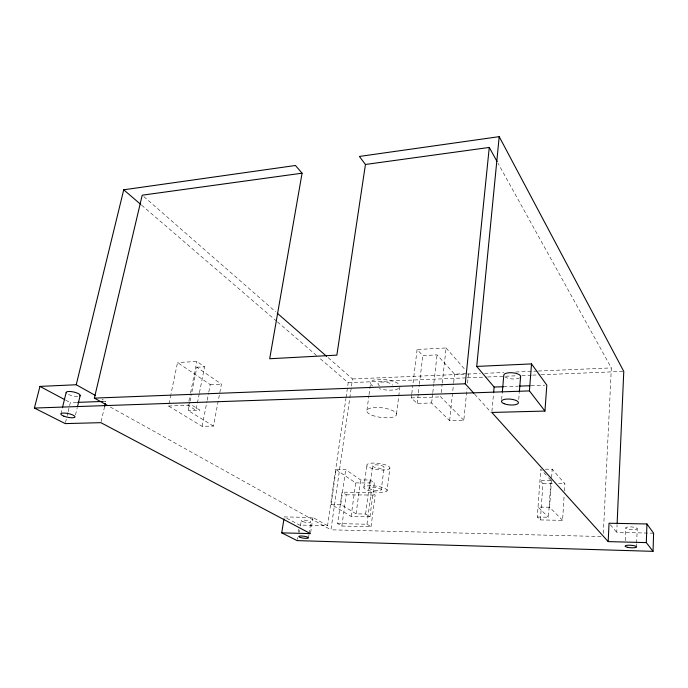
<?xml version="1.0" encoding="UTF-8"?>
<svg xmlns="http://www.w3.org/2000/svg" width="688" height="688" viewBox="0 0 688 688"><rect width="100%" height="100%" fill="white"/><g stroke="black" fill="none" stroke-linecap="round" stroke-linejoin="round"><path stroke-width="0.52" stroke-dasharray="3.44 2.58" d="M636.529 547.003L636.641 543.959M636.675 542.944L637.2 528.728A5.719 1.324 4 0 0 629.038 526.888A5.719 1.324 4 0 0 628.282 529.132A5.719 1.324 4 0 0 637.2 528.728M625.289 540.656L625.813 527.791M653.6 533.209L616.74 532.357L617.076 524.849M603.35 533.381L611.348 367.917L498.086 163.383M546.195 475.176L540.777 469.207L537.302 517.023L540.381 519.93L562.578 520.343L564.151 495.197M564.418 491L564.874 483.664L552.197 469.182L544.93 469.19M537.302 517.023L548.439 517.221L550.933 480.405L546.874 475.924M562.578 520.343L549.626 507.228L551.552 478.693M551.621 477.635L552.197 469.182M540.381 519.93L542.944 483.587L539.925 480.379L550.933 480.405M518.735 399.436L519.251 393.149M501.672 399.427L502.223 393.158M491.92 411.39L493.554 393.398M411.656 394.74L411.278 397.888L417.143 403.435L431.625 402.987L449.642 420.609L463.807 420.282L467.006 388.419M467.539 383.113L468.502 373.55L454.553 374.152L437.061 354.862L422.793 355.593L417.1 349.53L412.92 384.222M449.642 420.609L453.547 383.655M453.659 382.597L454.553 374.152M463.807 420.282L440.724 396.907L441.077 393.717M441.197 392.65L442.135 384.136M442.246 383.078L446.108 347.956L417.1 349.53M431.625 402.987L432.683 393.57M432.804 392.53L433.75 384.153M433.87 383.113L437.061 354.862M417.143 403.435L418.27 393.871M418.399 392.805L419.276 385.366M419.405 384.3L422.793 355.593M411.777 393.691L412.791 385.28M396.512 413.978L400.02 385.994M387.043 490.75A11.73 2.95 7.3 0 0 370.832 485.728A11.73 2.95 7.3 0 0 368.553 490.57A11.73 2.95 7.3 0 0 387.043 490.75L389.855 468.279A11.644 3.165 7.4 0 0 373.799 463.067A11.644 3.165 7.4 0 0 371.486 468.279A11.644 3.165 7.4 0 0 389.855 468.279M381.264 489.899A5.865 1.471 7.3 0 0 373.12 487.396A5.865 1.471 7.3 0 0 372.036 489.822A5.865 1.471 7.3 0 0 381.264 489.899L384.119 467.427A5.822 1.582 7.4 0 0 376.061 464.83A5.822 1.582 7.4 0 0 374.96 467.444A5.822 1.582 7.4 0 0 384.119 467.427M369.963 516.757L374.358 482.967L370.092 479.975L360.658 479.957L345.668 469.646L336.097 469.663L331.109 504.313L351.112 516.404L369.963 516.757L365.612 514.031L356.083 513.859L340.775 504.442L331.109 504.313M371.038 526.707L375.123 495.076L371.15 492.393L342.065 492.161L337.636 523.594L341.867 526.036L371.038 526.707L366.988 524.239L337.636 523.594M365.612 514.031L370.092 479.975M369.68 488.196L372.629 465.724M366.988 524.239L371.15 492.393M363.883 487.345L366.885 464.873M356.083 513.859L360.658 479.957M351.112 516.404L355.687 482.899L336.097 469.663M366.928 410.16L368.906 395.669M369.043 394.628L370.737 382.21M341.867 526.036L346.219 494.818L342.065 492.161M340.775 504.442L345.668 469.646M601.054 536.528L330.954 529.82L352.514 378.968L327.436 357.055M327.565 525.701L312.902 517.479L284.273 516.92L299.504 525.056L327.565 525.701L345.909 398.593M346.055 397.535L348.197 382.709L318.922 357.545M308.491 537.827L308.972 534.662M309.127 533.604L310.873 521.977M310.632 532.615L312.902 517.479M297.268 539.573L297.586 537.5M298.386 532.314L299.185 527.128M299.478 532.323L299.805 530.207M300.45 525.985L301.258 520.704M170.856 394.611L168.483 405.997L202.126 426.336L213.443 426.07L221.424 384.153L196.845 367.237L191.677 392.994M202.126 426.336L206.993 401.31M207.2 400.27L208.619 392.968M208.817 391.928L210.244 384.626L177.538 362.533L171.071 393.579M199.245 393.725L195.968 410.272L188.056 405.344L188.693 402.213M199.451 392.693L204.568 366.833L196.88 361.484L177.538 362.533M188.899 401.164L190.37 393.854M190.585 392.814L196.88 361.484M213.443 426.07L188.159 410.512L189.811 402.265M190.017 401.242L191.47 394.026M101.11 421.649L104.636 406.41M75.491 414.933L77.219 407.778M65.463 422.604L66.925 416.61M67.166 415.612L67.897 412.619M68.146 411.622L69.359 406.625M69.608 405.628L70.339 402.635L76.6 402.403M60.897 413.875L62.161 408.749M196.845 367.237L204.568 366.833M210.244 384.626L221.424 384.153M352.514 378.968L466.352 374.109M467.427 374.057L480.319 373.507M484.61 373.326L503.943 372.5M515.759 371.993L537.242 371.081M538.308 371.03L611.348 367.917M348.197 382.709L466.146 377.858M467.221 377.815L486.519 377.024M487.594 376.981L516.542 375.786M521.908 375.571L531.557 375.175M532.632 375.123L540.132 374.822M541.207 374.771L623.775 371.382M102.684 401.448L105.814 401.328L102.116 399.255M503.616 386.699L518.365 386.157M531.007 385.693L544.707 385.194M168.483 405.997L192.021 405.215L199.898 410.151L188.159 410.512M411.278 397.888L440.724 396.907M355.687 482.899L374.358 482.967M542.944 483.587L553.384 483.621M558.604 483.647L564.874 483.664M346.219 494.818L375.123 495.076M549.626 507.228L538.068 507.073L548.439 517.221M65.73 400.175L70.339 402.635M110.321 407.004L330.954 529.82M141.616 205.17L276.628 321.201M277.445 321.898L318.105 356.848M143.835 196.596L275.673 311.819M474.625 394.138L491.146 412.447M446.108 347.956L465.002 369.551M610.325 524.755L616.74 532.357M379.561 385.736A7.43 2.58 7.4 0 1 382.347 382.029A7.43 2.58 7.4 0 1 392.599 385.22M398.61 388.479A14.869 5.169 7.4 0 1 379.165 388.729M372.629 385.916A14.869 5.169 7.4 0 1 379.045 379.269A14.869 5.169 7.4 0 1 399.221 384.566M77.675 396.383A7.164 1.987 12.3 0 1 67.837 394.164M519.603 377.858A8.445 3.087 4.7 0 1 505.069 377.007M371.984 415.199A15.016 4.833 7.4 0 0 396.314 415.225A15.016 4.833 7.4 0 0 376.671 407.459A15.016 4.833 7.4 0 0 371.984 415.199M302.703 521.624A4.85 1.032 8.1 0 0 310.718 522.226A4.85 1.032 8.1 0 0 304.784 520.154A4.85 1.032 8.1 0 0 302.703 521.624"/><path stroke-width="1.03" d="M653.041 551.346L653.6 533.209L646.935 523.964L609.043 523.233L608.192 541.602L646.316 542.617L653.041 551.346L297.104 540.613L281.727 532.856L283.955 518.915M646.316 542.617L646.935 523.964M617.119 523.774L623.775 371.382L499.204 136.654L359.394 156.443L365.448 164.475L336.862 355.137L269.696 358.749L302.084 173.187L295.453 165.49L123.728 189.793L76.239 384.747L39.956 386.407L34.4 408.053L65.214 423.602L100.869 422.664L310.477 533.621L281.727 532.856M608.192 541.602L491.825 412.447L544.956 411.063L546.814 385.117L531.523 363.909L476.715 366.42L499.204 136.654M544.956 411.063L529.425 390.904L531.523 363.909M519.337 392.1L520.618 376.37M502.317 392.108L503.779 375.39A8.445 3.087 4.7 0 1 513.007 372.827A8.445 3.087 4.7 0 1 520.386 377.162M493.649 392.341L494.13 387.052L476.715 366.42M473.912 393.347L465.286 383.792L489.263 147.438L365.448 164.475M104.636 406.41L105.341 403.366M107.509 405.43L94.368 398.111L142.218 195.186L302.084 173.187M77.46 406.763L80.178 395.523M62.419 407.726L66.203 392.358M94.368 398.111L465.286 383.792M77.641 402.368L102.684 401.448M494.13 387.052L503.616 386.699M519.414 386.123L529.958 385.736M34.4 408.053L529.425 390.904M39.956 386.407L64.81 399.685M76.239 384.747L95.649 395.626M123.728 189.793L140.808 204.474M277.29 313.229L326.628 356.35M489.263 147.438L497.054 161.508M66.297 392.9A7.164 1.987 12.3 0 1 73.814 392.031A7.164 1.987 12.3 0 1 79.765 395.953M63.872 416.171A7.224 1.866 12 0 0 75.001 416.98A7.224 1.866 12 0 0 64.982 413.101A7.224 1.866 12 0 0 63.872 416.171M300.278 537.423A4.876 0.963 8 0 0 308.344 538.059A4.876 0.963 8 0 0 302.359 536.064A4.876 0.963 8 0 0 300.278 537.423M627.559 547.304A5.762 1.247 4.2 0 0 636.529 547.003A5.762 1.247 4.2 0 0 628.316 545.206A5.762 1.247 4.2 0 0 627.559 547.304M504.141 403.71A8.531 2.915 4.9 0 0 518.253 403.323A8.531 2.915 4.9 0 0 507.555 399.04A8.531 2.915 4.9 0 0 504.141 403.71"/></g></svg>
